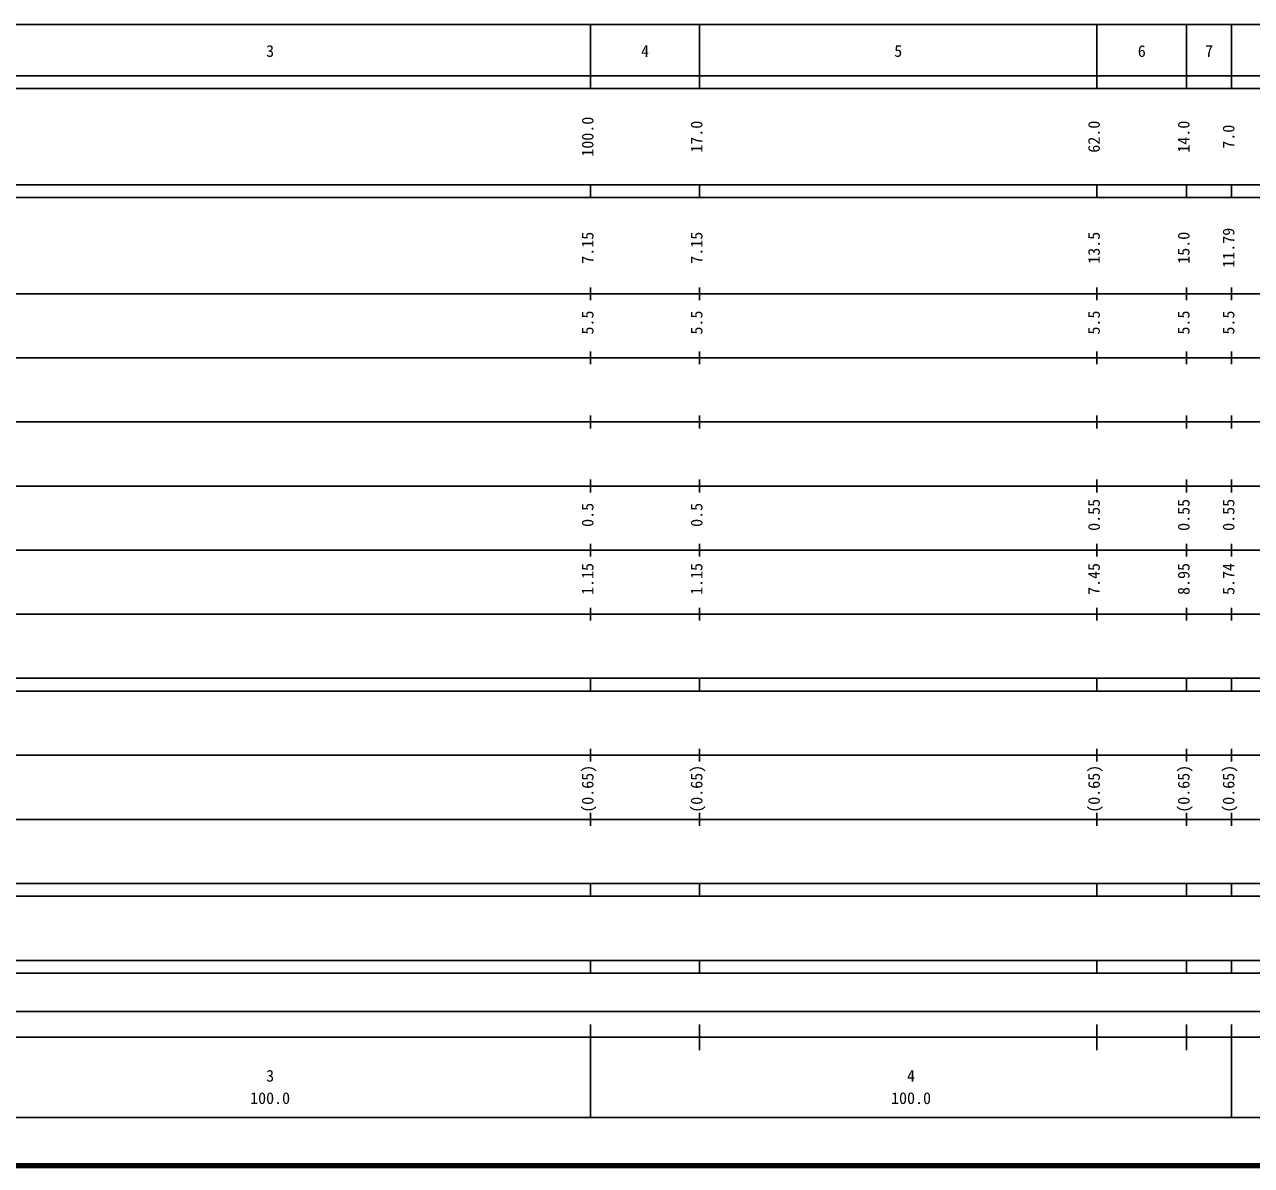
# Model space of a CAD drawing. Units: millimetres on the paper, enlarged 1000 times. Extents: x 40000 to 680000, y 20000 to 380000.
# Drawn here: x 279684 to 471111, y 20000 to 198000 of the extents above; entities that cross this region are included whole.
import ezdxf
from ezdxf.enums import TextEntityAlignment as Align

# ---------------------------------------------------------------- set-up
doc = ezdxf.new("R2010")
doc.units = ezdxf.units.MM
doc.header["$LTSCALE"] = 1000
doc.layers.add('M-TTL', color=2, linetype='Continuous', lineweight=140)
doc.layers.add('M-TTL-BAND', color=7, linetype='Continuous', lineweight=25)
doc.styles.add('ＭＳ ゴシック', font='')
doc.styles.get('ＭＳ ゴシック').set_extended_font_data('MS Gothic')

msp = doc.modelspace()

# ---------------------------------------------------------------- linework, layer by layer
at = {"layer": 'M-TTL'}
msp.add_line((40000, 20000), (680000, 20000), dxfattribs=at)
at = {"layer": 'M-TTL-BAND'}
for p, q in [((68000, 198000), (579000, 198000)), ((368000, 188000), (368000, 198000)), ((385000, 188000), (385000, 198000)), ((447000, 188000), (447000, 198000)), ((461000, 188000), (461000, 198000)), ((468000, 188000), (468000, 198000)), ((40000, 190000), (579000, 190000)), ((40000, 188000), (579000, 188000)), ((40000, 173000), (579000, 173000)), ((368000, 171000), (368000, 173000)), ((385000, 171000), (385000, 173000)), ((447000, 171000), (447000, 173000)), ((461000, 171000), (461000, 173000)), ((468000, 171000), (468000, 173000)), ((40000, 171000), (579000, 171000)), ((368000, 155000), (368000, 157000)), ((385000, 155000), (385000, 157000)), ((447000, 155000), (447000, 157000)), ((461000, 155000), (461000, 157000)), ((468000, 155000), (468000, 157000)), ((40000, 156000), (579000, 156000)), ((46000, 146000), (579000, 146000)), ((368000, 145000), (368000, 147000)), ((385000, 145000), (385000, 147000)), ((447000, 145000), (447000, 147000)), ((461000, 145000), (461000, 147000)), ((468000, 145000), (468000, 147000)), ((52000, 136000), (579000, 136000)), ((368000, 135000), (368000, 137000)), ((385000, 135000), (385000, 137000)), ((447000, 135000), (447000, 137000)), ((461000, 135000), (461000, 137000)), ((468000, 135000), (468000, 137000)), ((368000, 125000), (368000, 127000)), ((385000, 125000), (385000, 127000)), ((447000, 125000), (447000, 127000)), ((461000, 125000), (461000, 127000)), ((468000, 125000), (468000, 127000)), ((46000, 126000), (579000, 126000)), ((368000, 115000), (368000, 117000)), ((385000, 115000), (385000, 117000)), ((447000, 115000), (447000, 117000)), ((461000, 115000), (461000, 117000)), ((468000, 115000), (468000, 117000)), ((52000, 116000), (579000, 116000)), ((46000, 106000), (579000, 106000)), ((368000, 105000), (368000, 107000)), ((385000, 105000), (385000, 107000)), ((447000, 105000), (447000, 107000)), ((461000, 105000), (461000, 107000)), ((468000, 105000), (468000, 107000)), ((40000, 96000), (579000, 96000)), ((368000, 94000), (368000, 96000)), ((385000, 94000), (385000, 96000)), ((447000, 94000), (447000, 96000)), ((461000, 94000), (461000, 96000)), ((468000, 94000), (468000, 96000)), ((40000, 94000), (579000, 94000)), ((368000, 83000), (368000, 85000)), ((385000, 83000), (385000, 85000)), ((447000, 83000), (447000, 85000)), ((461000, 83000), (461000, 85000)), ((468000, 83000), (468000, 85000)), ((49000, 84000), (579000, 84000)), ((368000, 73000), (368000, 75000)), ((385000, 73000), (385000, 75000)), ((447000, 73000), (447000, 75000)), ((461000, 73000), (461000, 75000)), ((468000, 73000), (468000, 75000)), ((40000, 74000), (579000, 74000)), ((40000, 64000), (579000, 64000)), ((368000, 62000), (368000, 64000)), ((385000, 62000), (385000, 64000)), ((447000, 62000), (447000, 64000)), ((461000, 62000), (461000, 64000)), ((468000, 62000), (468000, 64000)), ((40000, 62000), (579000, 62000)), ((40000, 52000), (579000, 52000)), ((368000, 50000), (368000, 52000)), ((385000, 50000), (385000, 52000)), ((447000, 50000), (447000, 52000)), ((461000, 50000), (461000, 52000)), ((468000, 50000), (468000, 52000)), ((40000, 50000), (579000, 50000)), ((71000, 44000), (565000, 44000)), ((368000, 27500), (368000, 42000)), ((385000, 38000), (385000, 42000)), ((447000, 38000), (447000, 42000)), ((461000, 38000), (461000, 42000)), ((468000, 27500), (468000, 42000)), ((40000, 40000), (579000, 40000)), ((68000, 27500), (579000, 27500))]:
    msp.add_line(p, q, dxfattribs=at)

# ---------------------------------------------------------------- texts
at = {"layer": 'M-TTL-BAND', "style": 'ＭＳ ゴシック'}
for s, p in [('3', (318000, 192405)), ('4', (376500, 192405)), ('5', (416000, 192405)), ('6', (454000, 192405)), ('7', (464500, 192405)), ('3', (318000, 32523)), ('4', (418000, 32523)), ('100.0', (318000, 29033)), ('100.0', (418000, 29033))]:
    msp.add_text(s, height=1833, dxfattribs=at).set_placement(p, align=Align.BOTTOM_CENTER)
for s, p in [('100.0', (369000, 180500)), ('17.0', (386000, 180500)), ('62.0', (448000, 180500)), ('14.0', (462000, 180500)), ('7.0', (469000, 180500)), ('7.15', (369000, 163174)), ('7.15', (386000, 163174)), ('13.5', (448000, 163174)), ('15.0', (462000, 163174)), ('11.79', (469000, 163174)), ('5.5', (369000, 151500)), ('5.5', (386000, 151500)), ('5.5', (448000, 151500)), ('5.5', (462000, 151500)), ('5.5', (469000, 151500)), ('0.5', (369000, 121500)), ('0.5', (386000, 121500)), ('0.55', (448000, 121500)), ('0.55', (462000, 121500)), ('0.55', (469000, 121500)), ('1.15', (369000, 111500)), ('1.15', (386000, 111500)), ('7.45', (448000, 111500)), ('8.95', (462000, 111500)), ('5.74', (469000, 111500)), ('(0.65)', (369000, 78764)), ('(0.65)', (386000, 78764)), ('(0.65)', (448000, 78764)), ('(0.65)', (462000, 78764)), ('(0.65)', (469000, 78764))]:
    msp.add_text(s, height=1833, rotation=90, dxfattribs=at).set_placement(p, align=Align.BOTTOM_CENTER)

doc.saveas('drawing.dxf')
